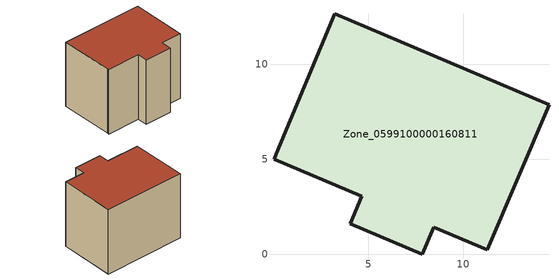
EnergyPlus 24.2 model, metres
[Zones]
Zone_0599100000160811
 floor ground (C_G): 8.44,1.43 7.84,0 4.05,1.61 4.66,3.04 0.03,5.01 0.16,5.28 3.24,12.66 14.51,7.88 11.26,0.23 z0
 wall outside (C_F): 7.84,0 8.44,1.43 11.26,0.23 14.51,7.88 3.24,12.66 0.16,5.28 0.03,5.01 4.66,3.04 4.05,1.61 7.84,0 z0:10.03
 roof outside (C_R): 0.16,5.28 0.03,5.01 4.66,3.04 4.05,1.61 7.84,0 8.44,1.43 11.26,0.23 14.51,7.88 3.24,12.66 z10.03
[BUILDING]
Pand.0599100000160811: North Axis=0; Terrain=City; Loads Convergence Tolerance Value=0.04; Temperature Convergence Tolerance Value=0.4; Solar Distribution=FullExterior; Maximum Number of Warmup Days=25; Minimum Number of Warmup Days=1
[Site:Location]
Rotterdam.The.Hague.AP_ZH_NLD Design_Conditions: Latitude=51.96; Longitude=4.45; Time Zone=1; Elevation=-4.5
[SITE:GROUNDTEMPERATURE:BUILDINGSURFACE]
18, 18, 18, 18, 18, 18, 18, 18, 18, 18, 18, 18
[MATERIAL] Thermal Absorptance=0.9; Solar Absorptance=0.7; Visible Absorptance=0.7
Name | Roughness | Thickness | Conductivity | Density | Specific Heat
G.TC.1946 | MediumSmooth | 0.15 | 1 | 540 | 1210
F.TC.1946 | Rough | 0.3 | 0.857143 | 1920 | 840
R.TC.1946 | MediumRough | 0.2 | 0.909091 | 1500 | 1000
[CONSTRUCTION]
C_G: G.TC.1946
C_F: F.TC.1946
C_R: R.TC.1946
[ZONE]
Zone_0599100000160811: Type=1; Multiplier=1; Ceiling Height=Autocalculate; Volume=Autocalculate; Floor Area=autocalculate; Part of Total Floor Area=Yes
[ZONEINFILTRATION:DESIGNFLOWRATE]
Infil_Zone_0599100000160811: Zone or ZoneList or Space or SpaceList=Zone_0599100000160811; Schedule=AlwaysOn; Design Flow Rate Calculation Method=Flow/Area; Flow Rate per Floor Area=0.003; Constant Term Coefficient=1; Temperature Term Coefficient=0; Velocity Term Coefficient=0; Velocity Squared Term Coefficient=0
[HVACTEMPLATE:ZONE:IDEALLOADSAIRSYSTEM]
Zone_0599100000160811: Maximum Heating Supply Air Temperature=50; Minimum Cooling Supply Air Temperature=13; Maximum Heating Supply Air Humidity Ratio=0.0156; Minimum Cooling Supply Air Humidity Ratio=0.0077; Heating Limit=NoLimit; Cooling Limit=NoLimit; Dehumidification Control Type=ConstantSensibleHeatRatio; Cooling Sensible Heat Ratio=0.7; Dehumidification Setpoint=60; Humidification Control Type=None; Humidification Setpoint=30; Outdoor Air Method=None; Outdoor Air Flow Rate per Person=0.00944; Outdoor Air Flow Rate per Zone Floor Area=0; Outdoor Air Flow Rate per Zone=0; Demand Controlled Ventilation Type=None; Outdoor Air Economizer Type=NoEconomizer; Heat Recovery Type=None; Sensible Heat Recovery Effectiveness=0.7; Latent Heat Recovery Effectiveness=0.65
[ZONECONTROL:THERMOSTAT]
ThermostatControl_Zone_0599100000160811: Zone or ZoneList=Zone_0599100000160811; Control Type Schedule=DualSetpointControlType; Control 1=Thermostat_Zone_0599100000160811; Temperature Difference Between Cutout And Setpoint=0
[THERMOSTATSETPOINT:DUALSETPOINT]
Thermostat_Zone_0599100000160811: Heating Setpoint Temperature Schedule=HeatingSetpoint_Zone_0599100000160811; Cooling Setpoint Temperature Schedule=CoolingSetpoint_Zone_0599100000160811
[SCHEDULE:COMPACT]
HeatingSetpoint_Zone_0599100000160811: Through: 12/31, For: AllDays, Until: 24:00, 21
CoolingSetpoint_Zone_0599100000160811: Through: 12/31, For: AllDays, Until: 24:00, 24
DualSetpointControlType: Through: 12/31, For: AllDays, Until: 24:00, 4
AlwaysOn: Through: 12/31, For: AllDays, Until: 24:00, 1
